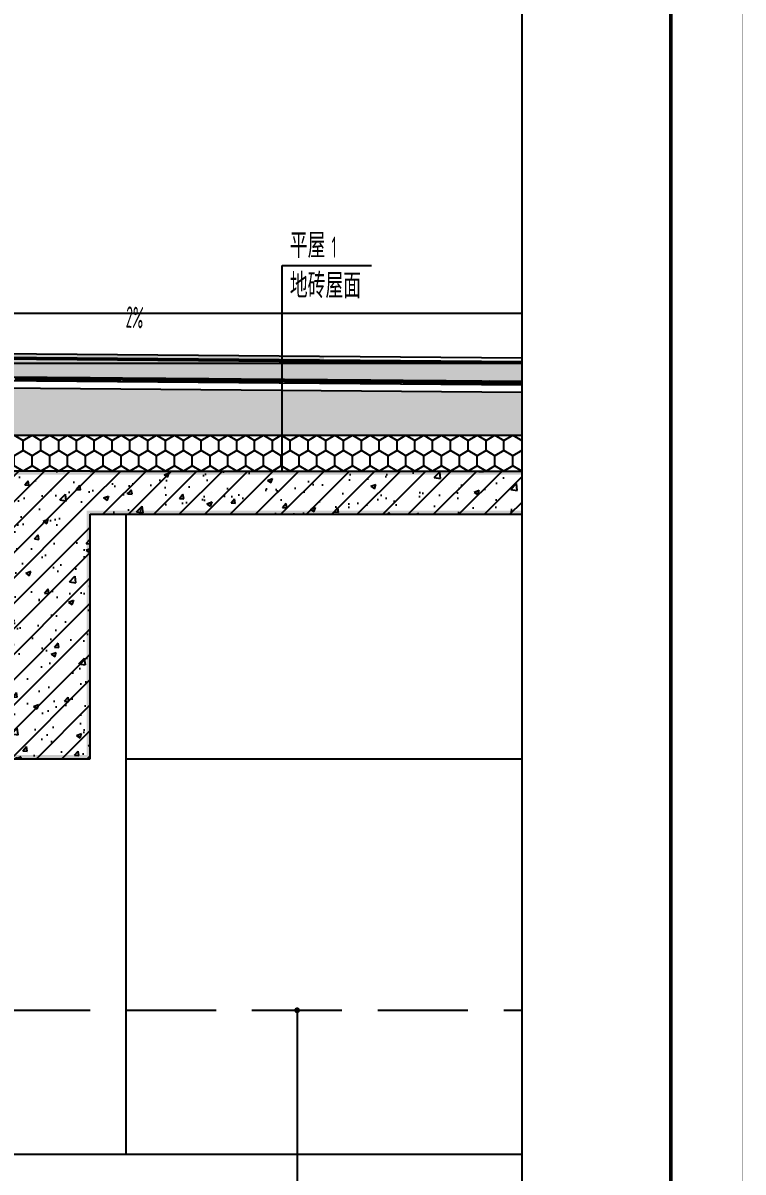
# Model space of a CAD drawing. Extents: x 76956 to 102217, y 21605 to 39570.
# Drawn here: x 86835 to 88837, y 34598 to 37795 of the extents above; entities that cross this region are included whole.
import ezdxf

# ---------------------------------------------------------------- set-up
doc = ezdxf.new("R2010")
doc.units = 0
doc.header["$LTSCALE"] = 1000
doc.header["$MEASUREMENT"] = 0
doc.linetypes.add('DASH', pattern=[0.35, 0.25, -0.1])
for name, color, linetype in [('01-标注_符号', 200, 'Continuous'), ('02-TEXT_标注', 130, 'Continuous'), ('05-填充_天正', 26, 'Continuous'), ('A-E_栏杆', 232, 'Continuous'), ('A-O_屋面', 201, 'Continuous'), ('A-O_防水层', 222, 'Continuous'), ('A-SUR_保温', 222, 'Continuous'), ('A-SUR_吊顶', 40, 'Continuous'), ('A-SUR_面层', 191, 'Continuous'), ('A-TECH_结构', 21, 'Continuous'), ('A_STR-砼墙', 51, 'Continuous'), ('A_STR-砼柱', 51, 'Continuous'), ('PUB_WALL', 9, 'Continuous')]:
    doc.layers.add(name, color=color, linetype=linetype)
doc.styles.add('_TCH_DIM', font='ros1.shx', dxfattribs={"width": 0.75, "bigfont": 'jd.shx'})
pattern_1 = [(45, (0, 0), (-35.35534, 35.35534), []), (50, (0, 0), (143.45204, -12.55043), [15, -165]), (355, (0, 0), (-27.75027, 150.43843), [12, -132]), (100.4514, (11.95, -1.05), (115.70188, 137.8879), [12.74804, -140.22842]), (46.1842, (0, 40), (213.4482, -33.1038), [22.5, -247.5]), (96.6356, (17.79, 37.24), (186.93254, 194.82357), [19.12206, -210.3426]), (351.1842, (0, 40), (186.9324, 194.8237), [18, -198]), (21, (20, 30), (119.38141, -80.52378), [15, -165]), (326, (20, 30), (48.66307, 145.03), [12, -132]), (71.4514, (29.95, 23.29), (168.04453, 64.5061), [12.74804, -140.22842]), (37.5, (0, 0), (2.43197, 66.57877), [0, -130.4, 0, -134, 0, -132.5]), (7.5, (0, 0), (52.61391, 78.88234), [0, -76.4, 0, -127.4, 0, -50.5]), (327.5, (-44.6, 0), (106.764487, -4.510974), [0, -50, 0, -156, 0, -207]), (317.5, (-64.6, 0), (116.63723, 20.021), [0, -65, 0, -103.6, 0, -147])]

# ---------------------------------------------------------------- blocks, each defined once
blk = doc.blocks.new('图框-A1')
for points, const_width in [([(0, 0), (841, 0), (841, 594), (0, 594)], 0.05), ([(766, 584), (25, 584), (25, 10), (766, 10)], 0.5)]:
    blk.add_lwpolyline(points, close=True, dxfattribs=dict(const_width=const_width))
blk = doc.blocks.new('dsfs1')
at = {"layer": 'A-E_栏杆'}
for p, q in [((144.1, 1144.8), (3600, 1144.8)), ((37.4, 115.3), (6.7, 115.3)), ((98.9, 84.7), (3600, 84.7))]:
    blk.add_line(p, q, dxfattribs=at)
for points in [[(6.7, 115.3), (99.3, 115.3, 0.414214), (129.3, 145.3), (129.3, 1130)], [(158.9, 1129.9), (158.9, 144.7, -0.414214), (98.9, 84.7), (6.7, 84.7)], [(-22, 118.5, 0.038299), (-37.9, 115.7), (-37.9, 107.8), (-46.9, 107.8), (-46.9, 121.3, -0.414214), (-40.1, 128), (-6.7, 128, -0.414214), (0, 121.3)], [(-22, 81.5, 0.022818), (-9, 83.2), (-9, 116.8, 0.022818), (-22, 118.5)], [(0, 78.7, -0.414214), (-6.7, 72), (-40.1, 72, -0.414214), (-46.9, 78.7), (-46.9, 92.2), (-37.9, 92.2), (-37.9, 84.3, 0.038299), (-22, 81.5, 0.038299)]]:
    blk.add_lwpolyline(points, format="xyb", dxfattribs=at)
blk.add_lwpolyline([(6.7, 66.4), (0, 66.4), (0, 133.6), (6.7, 133.6)], close=True, dxfattribs=at)
blk.add_circle((144.1, 1130), 14.8, dxfattribs=at)
blk = doc.blocks.new('$LinePat$聚苯板')
at = {"color": 0}
for p, q in [((14.8, -8.6), (0, 0)), ((29.7, 0), (14.8, -8.6)), ((14.8, -8.6), (14.8, -25.7)), ((14.8, -25.7), (0, -34.3)), ((0, -34.3), (0, -51.4)), ((29.7, -34.3), (14.8, -25.7)), ((0, -51.4), (14.8, -60)), ((14.8, -60), (29.7, -51.4))]:
    blk.add_line(p, q, dxfattribs=at)
blk = doc.blocks.new('$LinePat$防水层2')
at = {"color": 0}
blk.add_line((0, 0), (600, 0), dxfattribs=at)
blk.add_solid([(150, 0), (450, 0), (150, -100), (450, -100)], dxfattribs=at)

msp = doc.modelspace()

# ---------------------------------------------------------------- hatches: boundary and pattern name
at = {"layer": '05-填充_天正'}
h = msp.add_hatch(dxfattribs=at)
h.set_pattern_fill('钢筋混凝土', color=256, scale=20, style=0)
h.set_pattern_definition(pattern_1)
h.paths.add_polyline_path([(87021.3, 35748.1), (87021.3, 36548.1), (86621.3, 36548.1), (86621.3, 35748.1)])
h = msp.add_hatch(dxfattribs=at)
h.set_pattern_fill('钢筋混凝土', color=256, scale=20, style=0)
h.set_pattern_definition(pattern_1)
h.paths.add_polyline_path([(87021.3, 36548.1), (87021.3, 36428.1), (88221.3, 36428.1), (88221.3, 36548.1)])
at = {"layer": 'A-SUR_保温'}
h = msp.add_hatch(dxfattribs=at)
h.set_pattern_fill('ANSI36', color=26, scale=10)
h.set_pattern_definition([(45, (-100980.816, 398503.883), (8.4189901, 30.8696304), [39.6875, -7.9375, 0, -7.9375])])
h.paths.add_polyline_path([(87671.3, 36867.6), (87671.3, 36857.6), (84651.3, 36882.7), (84651.3, 36892.7)])
h = msp.add_hatch(dxfattribs=at)
h.set_pattern_fill('混凝土', color=26, scale=20)
h.set_pattern_definition([(50, (-489503.38, 291716.47), (143.452037, -12.550427), [15, -165]), (355, (-489503.38, 291716.47), (-27.750267, 150.438427), [12, -132]), (100.4514, (-489491.43, 291715.43), (115.701876, 137.887908), [12.748038, -140.228422]), (46.1842, (-489503.38, 291756.47), (213.44821, -33.103803), [22.5, -247.5]), (96.6356, (-489485.6, 291753.72), (186.93254, 194.823574), [19.12206, -210.3426]), (351.1842, (-489503.38, 291756.47), (186.93239, 194.82372), [18, -198]), (21, (-489483.38, 291746.47), (119.38141, -80.523778), [15, -165]), (326, (-489483.38, 291746.47), (48.663066, 145.03001), [12, -132]), (71.4514, (-489473.44, 291739.76), (168.044526, 64.5061), [12.748038, -140.228422]), (37.5, (-489503.384, 291716.475), (2.431971, 66.5787708), [0, -130.4, 0, -134, 0, -132.5]), (7.5, (-489503.384, 291716.475), (52.6139075, 78.882342), [0, -76.4, 0, -127.4, 0, -50.5]), (327.5, (-489547.984, 291716.475), (106.7644872, -4.5109743), [0, -50, 0, -156, 0, -207]), (317.5, (-489567.98, 291716.475), (116.637234, 20.020996), [0, -65, 0, -103.6, 0, -147])])
h.paths.add_polyline_path([(88221.3, 36848.1), (88221.3, 36798.1), (84651.3, 36828.1), (84651.3, 36878.2)])
h = msp.add_hatch(dxfattribs=at)
h.set_pattern_fill('加气混凝土', color=26, scale=20)
h.set_pattern_definition([(0, (19241.72, 394220.83), (120, 240), [0, -240]), (0, (19101.32, 394188.43), (120, 240), [0, -240]), (0, (19179.32, 394186.03), (120, 240), [0, -240]), (0, (19264.52, 394256.83), (120, 240), [0, -240]), (0, (19164.92, 394174.03), (120, 240), [0, -240]), (0, (19288.52, 394408.03), (120, 240), [0, -240]), (0, (19215.32, 394388.83), (120, 240), [0, -240]), (0, (19253.72, 394358.83), (120, 240), [0, -240]), (0, (19058.12, 394354.03), (120, 240), [0, -240]), (0, (19175.72, 394343.23), (120, 240), [0, -240]), (0, (19130.12, 394282.03), (120, 240), [0, -240]), (0, (19132.52, 394192.03), (120, 240), [0, -240]), (0, (19222.52, 394182.43), (120, 240), [0, -240]), (0, (19288.52, 394288.03), (120, 240), [0, -240]), (0, (19064.12, 394250.83), (120, 240), [0, -240]), (0, (19084.52, 394291.63), (120, 240), [0, -240]), (0, (19178.12, 394274.83), (120, 240), [0, -240]), (0, (19144.52, 394240.03), (120, 240), [0, -240]), (0, (19125.32, 394319.23), (120, 240), [0, -240]), (0, (19155.32, 394409.23), (120, 240), [0, -240]), (0, (19073.72, 394200.43), (120, 240), [0, -240]), (0, (19205.72, 394360.03), (120, 240), [0, -240]), (0, (19094.12, 394363.63), (120, 240), [0, -240]), (0, (19074.92, 394394.83), (120, 240), [0, -240]), (130.601294, (19273.781, 394332.887), (-599.99999337, 720.00000315), [10.53662, -4414.8444]), (18.434949, (19256.64, 394337.46), (599.9999978, 239.9999982), [10.8421, -1507.05116]), (90, (19256.64, 394327.17), (120, 240), [10.28571, -469.71426]), (161.565051, (19266.924, 394323.744), (-600.000003, 239.999982), [10.8421, -1507.05116]), (53.130102, (19266.924, 394323.744), (120, 240), [11.42857, -1188.5714]), (135, (19276.07, 394201.46), (-120.000015, 239.999984), [9.69746, -669.12504]), (45, (19262.35, 394201.46), (120, 240), [9.69746, -669.12504]), (135, (19269.21, 394194.6), (-120.000015, 239.999984), [9.69746, -669.12504]), (45, (19269.21, 394194.6), (120, 240), [9.69746, -669.12504]), (116.56505, (19160.64, 394362.6), (-2e-05, 479.99999), [12.77753, -255.5506]), (180, (19154.92, 394374.03), (-120, 240), [13.71429, -226.2857]), (63.43495, (19135.5, 394362.6), (1e-06, 480), [12.77753, -255.5506]), (116.56505, (19141.2, 394351.17), (-2e-05, 479.99999), [12.77753, -255.5506]), (0, (19141.2, 394351.17), (120, 240), [13.71429, -226.2857]), (63.43495, (19154.92, 394351.17), (1e-06, 480), [12.77753, -255.5506]), (107.102728, (19250.924, 394281.459), (-359.99998624, 1200.00000194), [15.54454, -6513.161]), (143.972626, (19246.353, 394296.316), (-2279.9999711, 1679.9999981), [15.54454, -3248.808]), (180, (19233.78, 394305.46), (-120, 240), [14.85714, -225.14284]), (36.0273733, (19206.353, 394296.316), (2279.99998315, 1679.9999819), [15.54454, -3248.808]), (71.565051, (19201.78, 394282.6), (360.000002, 1199.999998), [14.45613, -1503.43712]), (107.102728, (19206.353, 394267.744), (-359.99998624, 1200.00000194), [15.54454, -6513.161]), (143.972626, (19218.924, 394258.601), (-2279.9999711, 1679.9999981), [15.54454, -3248.808]), (0, (19218.92, 394258.6), (120, 240), [14.85714, -225.14284]), (36.0273733, (19233.781, 394258.601), (2279.99998315, 1679.9999819), [15.54454, -3248.808]), (71.565051, (19246.353, 394267.744), (360.000002, 1199.999998), [14.45613, -1503.43712]), (150.255118, (19253.21, 394393.46), (-360.0000009, 239.999997), [9.21401, -1925.72784]), (90, (19245.21, 394388.89), (120, 240), [9.14286, -470.8571]), (29.744881, (19245.21, 394388.887), (360.0000002, 239.999999), [9.21401, -1925.72784]), (116.56505, (19197.2, 394223.17), (-2e-05, 479.99999), [12.77753, -255.5506]), (168.690067, (19191.496, 394234.601), (-1080.0000008, 239.999994), [11.6549, -2435.8742]), (41.185925, (19170.924, 394228.887), (2999.99998182, 2639.9999769), [12.14874, -5090.3208]), (90, (19170.92, 394217.46), (120, 240), [11.42857, -468.5714]), (138.814074, (19180.067, 394209.459), (-2999.99994668, 2640.0000168), [12.14874, -5090.3208]), (16.6992442, (19180.067, 394209.459), (3959.9999702, 1199.99998743), [11.93178, -4999.415]), (60.945396, (19191.496, 394212.887), (119.9999997, 239.99999788), [11.76643, -4930.1358]), (109.983106, (19096.639, 394323.744), (-600.00000226, 1679.99999555), [13.3768, -5604.879]), (155.556045, (19092.067, 394336.316), (-1560.00000595, 719.99998504), [13.8092, -5786.0526]), (24.4439547, (19066.924, 394336.316), (1560.00000078, 719.99999654), [13.8092, -5786.0526]), (70.0168934, (19062.353, 394323.744), (600.0000018, 1679.99999583), [13.3768, -5604.879]), (109.983106, (19066.924, 394311.173), (-600.00000226, 1679.99999555), [13.3768, -5604.879]), (160.016893, (19079.496, 394306.601), (-600.0000004, 239.9999891), [13.3768, -2795.751]), (19.9831065, (19079.496, 394306.601), (599.9999967, 239.9999996), [13.3768, -2795.751]), (70.0168934, (19092.067, 394311.173), (600.0000018, 1679.99999583), [13.3768, -5604.879]), (122.005383, (19185.781, 394302.03), (-120.0000161, 239.9999877), [10.7817, -2253.3736]), (18.434949, (19169.78, 394307.744), (599.9999978, 239.9999982), [10.8421, -1507.05116]), (90, (19169.78, 394297.46), (120, 240), [10.28571, -469.71426]), (161.565051, (19180.067, 394294.03), (-600.000003, 239.999982), [10.8421, -1507.05116]), (54.462322, (19180.067, 394294.03), (839.9999988, 1199.9999982), [9.83123, -4119.2846]), (116.56505, (19116.07, 394243.74), (-2e-05, 479.99999), [12.77753, -255.5506]), (180, (19110.35, 394255.17), (-120, 240), [12.57143, -227.42856]), (59.0362434, (19090.924, 394243.744), (120.0000004, 239.9999988), [13.32789, -2785.5288]), (120.963756, (19097.781, 394232.316), (-120.0000164, 239.999989), [13.32789, -2785.5288]), (0, (19097.78, 394232.32), (120, 240), [12.57143, -227.42856]), (63.43495, (19110.35, 394232.32), (1e-06, 480), [12.77753, -255.5506])])
h.paths.add_polyline_path([(88221.3, 36768.1), (88221.3, 36648.1), (84651.3, 36648.2), (84651.3, 36797.2)])
at = {"layer": 'A_STR-砼柱'}
for points in [[(86621.3, 36538.1), (87021.3, 36538.1), (87021.3, 36548.1), (86621.3, 36548.1)], [(87021.3, 36438.1), (87011.3, 36438.1), (87011.3, 35758.1), (86631.3, 35758.1), (86631.3, 36438.1), (86621.3, 36438.1), (86621.3, 35748.1), (87021.3, 35748.1)]]:
    msp.add_hatch(color=256, dxfattribs=at).paths.add_polyline_path(points)
at = {"layer": 'PUB_WALL'}
for points in [[(87021.3, 36548.1), (87021.3, 36538.1), (88221.3, 36538.1), (88221.3, 36548.1)], [(87021.3, 36438.1), (87021.3, 36428.1), (88221.3, 36428.1), (88221.3, 36438.1)]]:
    msp.add_hatch(color=256, dxfattribs=at).paths.add_polyline_path(points)

# ---------------------------------------------------------------- linework, layer by layer
at = {"layer": '01-标注_符号'}
for p, q in [((87555.6, 36548.1), (87555.6, 37120.3)), ((87555.6, 37120.3), (87803.5, 37120.3)), ((87596.8, 35048.1), (87596.8, 34208.1))]:
    msp.add_line(p, q, dxfattribs=at)
for points in [[(88221.3, 39168.1), (88221.3, 31912.6), (88263.3, 31897.3), (88179.3, 31882.5), (88221.3, 31867.6), (88221.3, 24612)], [(83701.3, 34648.1), (85938.8, 34648.1), (85954.1, 34690.1), (85968.9, 34606.1), (85983.8, 34648.1), (88221.3, 34648.1)]]:
    msp.add_lwpolyline(points, dxfattribs=at)
msp.add_lwpolyline([(87028.8, 36930.7, 0, 0, 0), (87188.4, 36923.1, 16, 0, 0), (87248.4, 36920.3, 0, 0, 0)], format="xyseb", dxfattribs=at)
at = {"layer": '01-标注_符号', "const_width": 8}
msp.add_lwpolyline([(87596.8, 35052.1, 1), (87596.8, 35044.1, 1)], format="xyb", close=True, dxfattribs=at)
at = {"layer": 'A-O_屋面'}
for p, q in [((84651.3, 36893.3), (88221.3, 36863.2)), ((84651.3, 36883.3), (88221.3, 36853.2)), ((84651.3, 36878.2), (88221.3, 36848.2))]:
    msp.add_line(p, q, dxfattribs=at)
for points in [[(84621.3, 36828.1), (88221.3, 36798.1)], [(84621.3, 36818.1), (88221.3, 36788.1)], [(84651.3, 36797.9), (88221.3, 36768.1)], [(84621.3, 36648.1), (88221.3, 36648.1)]]:
    msp.add_lwpolyline(points, dxfattribs=at)
at = {"layer": 'A-O_防水层'}
for points in [[(84621.3, 37088.1), (84621.3, 36853.1, 0.450127), (84651.3, 36817.8), (88221.3, 36788.1)], [(84631.3, 37088.1), (84631.3, 36853.1, 0.330591), (84651.3, 36827.8), (88221.3, 36798.1)]]:
    msp.add_lwpolyline(points, format="xyb", dxfattribs=at)
at = {"layer": 'A-SUR_吊顶', "linetype": 'DASH'}
msp.add_line((84321.3, 35048.1), (88221.3, 35048.1), dxfattribs=at)
at = {"layer": 'A-SUR_面层'}
msp.add_lwpolyline([(84651.3, 36848.1), (88221.3, 36848.1)], dxfattribs=at)
at = {"layer": 'A-TECH_结构'}
for points in [[(87121.3, 34648.1), (87121.3, 36428.1)], [(87121.3, 35748.1), (88221.3, 35748.1)]]:
    msp.add_lwpolyline(points, dxfattribs=at)
at = {"layer": 'A_STR-砼墙'}
for p, q in [((87021.3, 36548.1), (88221.3, 36548.1)), ((87021.3, 36428.1), (88221.3, 36428.1))]:
    msp.add_line(p, q, dxfattribs=at)
at = {"layer": 'A_STR-砼柱'}
for p, q in [((87021.3, 36548.1), (86621.3, 36548.1)), ((87021.3, 35748.1), (87021.3, 36428.1)), ((86621.3, 35748.1), (87021.3, 35748.1))]:
    msp.add_line(p, q, dxfattribs=at)

# ---------------------------------------------------------------- block references
at = {"xscale": 20, "yscale": 20, "zscale": 20, "rotation": 270}
msp.add_blockref('图框-A1', (76956.3, 39569.4), dxfattribs=at)
msp.add_blockref('dsfs1', (84621.3, 36903.3))
at = {"layer": 'A-O_防水层', "yscale": 0.05, "zscale": 0.05}
for p, xscale, rotation in [((86811.4, 36809.9), 0.05000173162248983, 359.5235505628896), ((86811.4, 36804.9), 0.05000173161711605, 359.5235513033727), ((86841.4, 36809.6), 0.05000173162248983, 359.5235505628896), ((86841.4, 36804.6), 0.05000173161711605, 359.5235513033727), ((86871.4, 36809.4), 0.05000173162248983, 359.5235505628896), ((86871.4, 36804.4), 0.05000173161711605, 359.5235513033727), ((86901.4, 36809.1), 0.05000173162248983, 359.5235505628896), ((86901.4, 36804.1), 0.05000173161711605, 359.5235513033727), ((86931.4, 36808.9), 0.05000173162248983, 359.5235505628896), ((86931.4, 36803.9), 0.05000173161711605, 359.5235513033727), ((86961.4, 36808.6), 0.05000173162248983, 359.5235505628896), ((86961.4, 36803.6), 0.05000173161711605, 359.5235513033727), ((86991.4, 36808.4), 0.05000173162248983, 359.5235505628896), ((86991.4, 36803.4), 0.05000173161711605, 359.5235513033727), ((87021.4, 36808.1), 0.05000173162248983, 359.5235505628896), ((87021.4, 36803.1), 0.05000173161711605, 359.5235513033727), ((87051.4, 36807.9), 0.05000173162248983, 359.5235505628896), ((87051.4, 36802.9), 0.05000173161711605, 359.5235513033727), ((87081.4, 36807.6), 0.05000173162248983, 359.5235505628896), ((87081.4, 36802.6), 0.05000173161711605, 359.5235513033727), ((87111.4, 36807.4), 0.05000173162248983, 359.5235505628896), ((87111.4, 36802.4), 0.05000173161711605, 359.5235513033727), ((87141.4, 36807.1), 0.05000173162248983, 359.5235505628896), ((87141.4, 36802.1), 0.05000173161711605, 359.5235513033727), ((87171.4, 36806.9), 0.05000173162248983, 359.5235505628896), ((87171.4, 36801.9), 0.05000173161711605, 359.5235513033727), ((87201.4, 36806.6), 0.05000173162248983, 359.5235505628896), ((87201.4, 36801.6), 0.05000173161711605, 359.5235513033727), ((87231.4, 36806.4), 0.05000173162248983, 359.5235505628896), ((87231.4, 36801.4), 0.05000173161711605, 359.5235513033727), ((87261.4, 36806.1), 0.05000173162248983, 359.5235505628896), ((87261.4, 36801.1), 0.05000173161711605, 359.5235513033727), ((87291.4, 36805.9), 0.05000173162248983, 359.5235505628896), ((87291.4, 36800.9), 0.05000173161711605, 359.5235513033727), ((87321.4, 36805.6), 0.05000173162248983, 359.5235505628896), ((87321.4, 36800.6), 0.05000173161711605, 359.5235513033727), ((87351.4, 36805.4), 0.05000173162248983, 359.5235505628896), ((87351.4, 36800.4), 0.05000173161711605, 359.5235513033727), ((87381.4, 36805.1), 0.05000173162248983, 359.5235505628896), ((87381.4, 36800.1), 0.05000173161711605, 359.5235513033727), ((87411.4, 36804.9), 0.05000173162248983, 359.5235505628896), ((87411.4, 36799.9), 0.05000173161711605, 359.5235513033727), ((87441.4, 36804.6), 0.05000173162248983, 359.5235505628896), ((87441.4, 36799.6), 0.05000173161711605, 359.5235513033727), ((87471.4, 36804.4), 0.05000173162248983, 359.5235505628896), ((87471.4, 36799.4), 0.05000173161711605, 359.5235513033727), ((87501.4, 36804.1), 0.05000173162248983, 359.5235505628896), ((87501.4, 36799.1), 0.05000173161711605, 359.5235513033727), ((87531.4, 36803.9), 0.05000173162248983, 359.5235505628896), ((87531.4, 36798.9), 0.05000173161711605, 359.5235513033727), ((87561.4, 36803.6), 0.05000173162248983, 359.5235505628896), ((87561.4, 36798.6), 0.05000173161711605, 359.5235513033727), ((87591.4, 36803.4), 0.05000173162248983, 359.5235505628896), ((87591.4, 36798.4), 0.05000173161711605, 359.5235513033727), ((87621.4, 36803.1), 0.05000173162248983, 359.5235505628896), ((87621.4, 36798.1), 0.05000173161711605, 359.5235513033727), ((87651.4, 36802.9), 0.05000173162248983, 359.5235505628896), ((87651.4, 36797.9), 0.05000173161711605, 359.5235513033727), ((87681.4, 36802.6), 0.05000173162248983, 359.5235505628896), ((87681.4, 36797.6), 0.05000173161711605, 359.5235513033727), ((87711.4, 36802.4), 0.05000173162248983, 359.5235505628896), ((87711.4, 36797.4), 0.05000173161711605, 359.5235513033727), ((87741.4, 36802.1), 0.05000173162248983, 359.5235505628896), ((87741.4, 36797.1), 0.05000173161711605, 359.5235513033727), ((87771.4, 36801.9), 0.05000173162248983, 359.5235505628896), ((87771.4, 36796.9), 0.05000173161711605, 359.5235513033727), ((87801.4, 36801.6), 0.05000173162248983, 359.5235505628896), ((87801.4, 36796.6), 0.05000173161711605, 359.5235513033727), ((87831.4, 36801.4), 0.05000173162248983, 359.5235505628896), ((87831.4, 36796.4), 0.05000173161711605, 359.5235513033727), ((87861.4, 36801.1), 0.05000173162248983, 359.5235505628896), ((87861.4, 36796.1), 0.05000173161711605, 359.5235513033727), ((87891.4, 36800.9), 0.05000173162248983, 359.5235505628896), ((87891.4, 36795.9), 0.05000173161711605, 359.5235513033727), ((87921.4, 36800.6), 0.05000173162248983, 359.5235505628896), ((87921.4, 36795.6), 0.05000173161711605, 359.5235513033727), ((87951.4, 36800.4), 0.05000173162248983, 359.5235505628896), ((87981.4, 36800.1), 0.05000173162248983, 359.5235505628896), ((88011.4, 36799.9), 0.05000173162248983, 359.5235505628896), ((88041.4, 36799.6), 0.05000173162248983, 359.5235505628896), ((88071.4, 36799.4), 0.05000173162248983, 359.5235505628896), ((88101.4, 36799.1), 0.05000173162248983, 359.5235505628896), ((88131.4, 36798.9), 0.05000173162248983, 359.5235505628896), ((88161.4, 36798.6), 0.05000173162248983, 359.5235505628896), ((88191.4, 36798.4), 0.05000173162248983, 359.5235505628896), ((87951.4, 36795.4), 0.05000173161711605, 359.5235513033727), ((87981.4, 36795.1), 0.05000173161711605, 359.5235513033727), ((88011.4, 36794.9), 0.05000173161711605, 359.5235513033727), ((88041.4, 36794.6), 0.05000173161711605, 359.5235513033727), ((88071.4, 36794.4), 0.05000173161711605, 359.5235513033727), ((88101.4, 36794.1), 0.05000173161711605, 359.5235513033727), ((88131.4, 36793.9), 0.05000173161711605, 359.5235513033727), ((88161.4, 36793.6), 0.05000173161711605, 359.5235513033727), ((88191.4, 36793.4), 0.05000173161711605, 359.5235513033727)]:
    msp.add_blockref('$LinePat$防水层2', p, dxfattribs=dict(at, xscale=xscale, rotation=rotation))
at = {"layer": 'A-SUR_保温', "color": 26, "xscale": -1.667642218245721, "yscale": 1.666666666666667, "zscale": 1.666666666666667, "rotation": 180.0000000001837}
for p in [(86785.4, 36548.1), (86834.9, 36548.1), (86884.4, 36548.1), (86933.9, 36548.1), (86983.4, 36548.1), (87032.9, 36548.1), (87082.4, 36548.1), (87132, 36548.1), (87181.5, 36548.1), (87231, 36548.1), (87280.5, 36548.1), (87330, 36548.1), (87379.5, 36548.1), (87429.1, 36548.1), (87478.6, 36548.1), (87528.1, 36548.1), (87577.6, 36548.1), (87627.1, 36548.1), (87676.6, 36548.1), (87726.2, 36548.1), (87775.7, 36548.1), (87825.2, 36548.1), (87874.7, 36548.1), (87924.2, 36548.1), (87973.7, 36548.1), (88023.3, 36548.1), (88072.8, 36548.1), (88122.3, 36548.1), (88171.8, 36548.1)]:
    msp.add_blockref('$LinePat$聚苯板', p, dxfattribs=at)

# ---------------------------------------------------------------- texts
at = {"layer": '02-TEXT_标注', "style": '_TCH_DIM'}
for s, height, width, p in [('平屋', 69.46, 0.75, (87576.6, 37141.3)), ('1', 59.5, 0.529412, (87693, 37141.3)), ('地砖屋面', 69.46, 0.75, (87576.6, 37029.3))]:
    msp.add_text(s, height=height, dxfattribs=dict(at, width=width)).set_placement(p)
at = {"layer": '02-TEXT_标注', "style": '_TCH_DIM', "width": 0.529412}
msp.add_text('2%', height=59.5, rotation=357.2928, dxfattribs=at).set_placement((87119.7, 36947.4))

doc.saveas('drawing.dxf')
